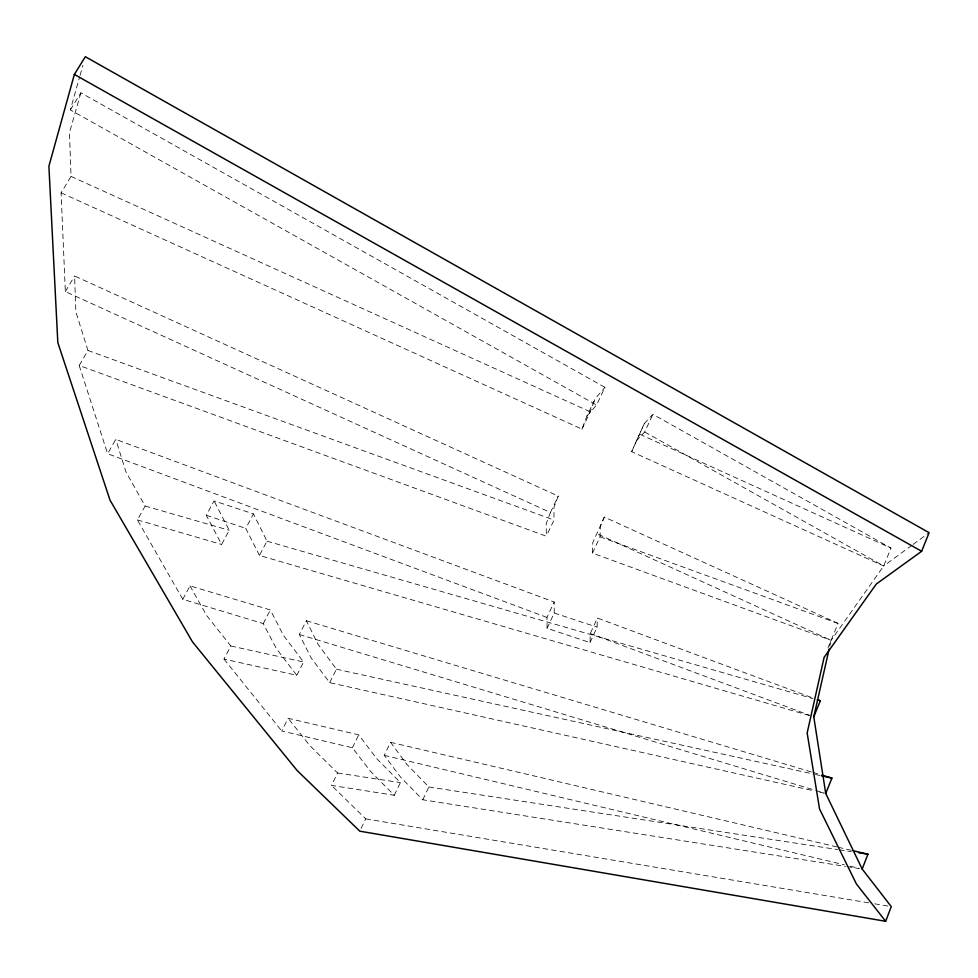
<?xml version="1.0" encoding="UTF-8"?>
<svg xmlns="http://www.w3.org/2000/svg" width="978" height="978" viewBox="0 0 978 978"><rect width="100%" height="100%" fill="white"/><g stroke="black" fill="none" stroke-linecap="round" stroke-linejoin="round"><path stroke-width="0.73" stroke-dasharray="4.89 3.67" d="M546.983 617.424L107.617 453.731L115.771 439.366L554.184 602.02L546.983 617.424L547.069 628.328L590.027 642.583L590.272 633.548L597.375 618.035L813.195 698.109M911.912 545.296L883.672 566.005L631.654 451.665L644.404 423.413L652.913 414.317L890.97 548.108L883.672 566.005L831.117 640.333L592.485 553.108L592.766 542.68L604.331 517.069L838.073 623.438L827.339 649.502M590.027 642.583L597.069 627.155L597.375 618.035M592.485 553.108L600.04 536.812L600.382 526.286L604.331 517.069M829.784 646.189L831.117 640.333L596.666 533.56M70.343 109.915L80.868 92.812L604.966 387.361L596.556 405.002L70.343 109.915L79.658 76.846M80.074 75.404L82.91 65.343M80.868 92.812L69.475 132.653L71.039 176.407L61.088 192.8L65.343 291.578L550.431 512.496L546.225 523.609L546.323 536.237L79.194 365.479L87.947 350.466L75.881 311.921L74.597 275.992L558.23 496.09L553.964 507.325L554 520.064L546.323 536.237M61.088 192.8L581.971 429.122L586.922 416.041L595.272 398.559L604.966 387.361M581.971 429.122L590.247 411.775L595.272 398.559M631.654 451.665L644.404 423.413M547.069 628.328L554.208 613.023L554.184 602.02M636.226 440.956L644.698 431.995L652.913 414.317M422.789 799.772L428.853 786.972L406.848 764.331L390.552 742.314L384.232 755.346L400.65 777.229L422.789 799.772L845.615 866.41M550.431 512.496L558.23 496.09M394.293 795.285L400.381 782.608L376.554 758.427L358.73 734.857L288.143 718.304L281.737 730.969L352.373 747.767L370.344 771.202L394.293 795.285L331.481 785.383L337.581 772.999L309.598 745.37L288.143 718.304M361.114 828.427L365.735 818.867L331.481 785.383M352.373 747.767L358.73 734.857M329.696 682.656L336.444 669.209L318.094 644.429L306.358 620.724L299.317 634.477L311.2 658.011L329.696 682.656L813.818 790.823M296.811 675.321L303.596 661.984L283.486 635.419L270.331 609.942L190.001 585.883L182.788 599.282L263.241 623.585L276.554 648.891L296.811 675.321L223.999 659.05L230.832 645.993L206.59 615.419L190.001 585.883M263.241 623.585L270.331 609.942M809.368 715.541L259.427 555.455L266.97 541.164L253.461 513.878L214.06 500.895L206.272 515.259L221.627 544.453L229.219 530.284L214.06 500.895M259.427 555.455L245.747 528.352L253.461 513.878M182.788 599.282L137.433 519.941L145.135 506.029L125.942 471.848L115.771 439.366M65.343 291.578L74.597 275.992M586.922 416.041L596.556 405.002M913.146 544.391L927.877 533.597M337.581 772.999L400.381 782.608M428.853 786.972L837.767 849.576M839.271 849.809L851.337 851.655M847.119 866.655L859.161 868.55M365.735 818.867L868.684 902.828M874.699 903.831L888.256 906.093M230.832 645.993L303.596 661.984M336.444 669.209L814.002 774.173M815.493 774.503L819.967 775.481M819.784 792.143L824.246 793.146L815.505 790.383M390.552 742.314L836.703 846.875M838.195 847.229L851.581 850.371M384.232 755.346L844.356 864.784M850.298 866.202L859.197 868.317M145.135 506.029L229.219 530.284M266.97 541.164L812.999 698.647M137.433 519.941L221.627 544.453M306.358 620.724L811.471 771.984M812.938 772.424L820.236 774.613M299.317 634.477L814.038 789.943M554.208 613.023L597.069 627.155M206.272 515.259L245.747 528.352M87.947 350.466L554 520.064M600.04 536.812L838.073 623.438M590.272 633.548L809.491 715.236M71.039 176.407L590.247 411.775M639.771 434.232L890.97 548.108M644.698 431.995L883.672 566.005M223.999 659.05L281.737 730.969M79.194 365.479L107.617 453.731"/><path stroke-width="1.47" d="M885.665 921.288L856.373 883.916L819.54 808.94L807.156 732.974L824.112 657.35L876.325 584.025L921.631 551.286L929.1 532.692L85.33 56.712L74.365 74.426L48.9 166.223L57.812 342.581L110.025 500.174L192.519 641.91L297.067 770.444L359.794 831.166L885.665 921.288L891.264 906.594L862.168 869.026L825.738 793.476L813.769 716.825L829.124 649.111M862.168 869.026L867.938 854.197L853.073 850.713M825.738 793.476L831.911 778.109L821.691 775.053M813.769 716.825L820.334 700.761L817.474 699.698M858.892 852.816L867.938 854.197M821.459 775.811L831.911 778.109M817.4 699.918L820.334 700.761M74.365 74.426L921.631 551.286"/></g></svg>
